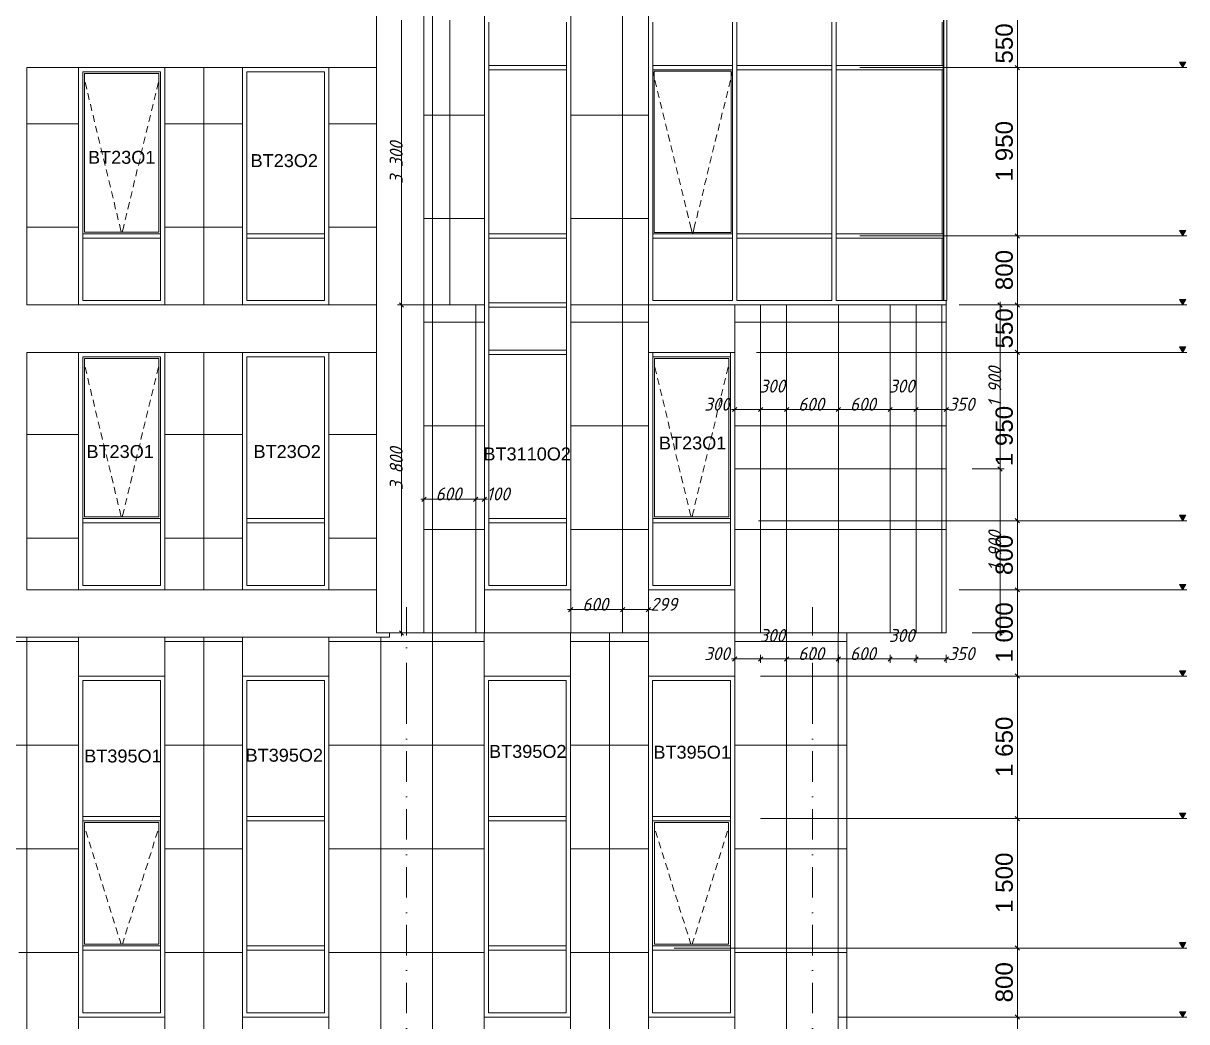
# Model space of a CAD drawing. Header units: millimetres. Extents: x 1499747 to 4341325, y -28481 to 441852.
# Drawn here: x 4134568 to 4148044, y 286050 to 297616 of the extents above; entities that cross this region are included whole.
import ezdxf
from ezdxf.xclip import XClip

# ---------------------------------------------------------------- set-up
doc = ezdxf.new("R2010")
doc.units = ezdxf.units.MM
doc.header["$MEASUREMENT"] = 0
doc.header["$XCLIPFRAME"] = 0
doc.linetypes.add('Штрихпунктирная', pattern=[670.277762, 352.777767, -176.388884, 0, -141.111112])
for name, color, linetype, lineweight in [('1 Фасад_42_Витражные окна_Ном._пера__1_Ном._пера__7', 7, 'Continuous', 18), ('1 Фасад_42_Витражные окна_Ном._пера__20_Ном._пера__1', 1, 'Continuous', 18), ('1 Фасад_42_Витражные окна_Ном._пера__3_Ном._пера__30', 30, 'Continuous', 18), ('1 Фасад_42_Витражные окна_Ном._пера__92_Ном._пера__233', 233, 'Continuous', 18), ('1 Фасад_42_Выступы_Ном._пера__1_Ном._пера__7', 7, 'Continuous', 18), ('1 Фасад_42_Конструктив - Перекрытия_Ном._пера__1_Ном._пера__7', 7, 'Continuous', 18), ('1 Фасад_42_Отделка керамика_Ном._пера__1_Ном._пера__7', 7, 'Continuous', 18), ('1 Фасад_42_Отделка керамика_Ном._пера__42_Ном._пера__8', 8, 'Continuous', 18), ('1 Фасад_42_Размер - ГКЛ перегородки_Ном._пера__5_Ном._пера__5', 5, 'Continuous', 18), ('1 Фасад_42_Размер - Общий_Ном._пера__1_Ном._пера__7', 7, 'Continuous', 18), ('1 Фасад_42_Сетка кладки_Ном._пера__1_Ном._пера__7', 7, 'Continuous', 18), ('1 Фасад_42_Сетка кладки_Ном._пера__20_Ном._пера__1', 1, 'Continuous', 18), ('1 Фасад_42_Сетка кладки_Ном._пера__5_Ном._пера__5', 5, 'Continuous', 18), ('1 Фасад_42_Сетка кладки_Ном._пера__62_Ном._пера__253', 252, 'Continuous', 18), ('1 Фасад_42_Элемент Модели - Оси_Ном._пера__2_Ном._пера__8', 8, 'Continuous', 18)]:
    doc.layers.add(name, color=color, linetype=linetype, lineweight=lineweight)
doc.layers.add('Чертеж и Рисунок', color=7, linetype='Continuous')
doc.styles.add('СГЕНЕРИР_СТИЛЬ_1', font='')
doc.styles.add('СГЕНЕРИР_СТИЛЬ_2', font='arial.ttf')
doc.styles.get('СГЕНЕРИР_СТИЛЬ_1').set_extended_font_data('GOST Common', italic=True)

# ---------------------------------------------------------------- blocks, each defined once
blk = doc.blocks.new('Чертеж_5_42', base_point=(1557140, 9891))
at = {"layer": '1 Фасад_42_Размер - Общий_Ном._пера__1_Ном._пера__7', "linetype": 'Continuous', "true_color": 0x939598}
for points in [[(1561430, 26141), (1561466, 26204), (1561393, 26204)], [(1561430, 24191), (1561466, 24254), (1561393, 24254)], [(1561430, 23391), (1561466, 23454), (1561393, 23454)], [(1561430, 22841), (1561466, 22904), (1561393, 22904)], [(1561430, 20891), (1561466, 20954), (1561393, 20954)], [(1561430, 20091), (1561466, 20154), (1561393, 20154)], [(1561430, 19091), (1561466, 19154), (1561393, 19154)], [(1561430, 17441), (1561466, 17504), (1561393, 17504)], [(1561430, 15941), (1561466, 16004), (1561393, 16004)], [(1561430, 15141), (1561466, 15204), (1561393, 15204)]]:
    blk.add_hatch(color=252, dxfattribs=at).paths.add_polyline_path(points)
at = {"layer": '1 Фасад_42_Витражные окна_Ном._пера__1_Ном._пера__7', "color": 252, "linetype": 'Continuous', "true_color": 0x939598}
for p, q in [((1555241, 26141), (1555241, 26691)), ((1558657, 26141), (1558657, 26691)), ((1558664, 26141), (1558664, 26691)), ((1558699, 26141), (1558699, 26691)), ((1553391, 26166), (1553391, 26666)), ((1554291, 26166), (1554291, 26666)), ((1555291, 26166), (1555291, 26666)), ((1556216, 26166), (1556216, 26666)), ((1556266, 26166), (1556266, 26666)), ((1557365, 26166), (1557365, 26666)), ((1557415, 26166), (1557415, 26666)), ((1558645, 26666), (1558645, 26166)), ((1553391, 26141), (1553391, 26166)), ((1554291, 26166), (1553391, 26166)), ((1554291, 26141), (1554291, 26166)), ((1555291, 26141), (1555291, 26166)), ((1556216, 26166), (1555291, 26166)), ((1556216, 26141), (1556216, 26166)), ((1556749, 26166), (1556266, 26166)), ((1556266, 26141), (1556266, 26166)), ((1557365, 26166), (1556749, 26166)), ((1557365, 26141), (1557365, 26166)), ((1558655, 26166), (1557415, 26166)), ((1557415, 26141), (1557415, 26166)), ((1558655, 26166), (1558655, 26116)), ((1548691, 25791), (1548691, 26091)), ((1548691, 26091), (1549141, 26091)), ((1548711, 26071), (1548711, 24236)), ((1549571, 26071), (1548711, 26071)), ((1549141, 26091), (1549591, 26091)), ((1549571, 24236), (1549571, 26071)), ((1549591, 25791), (1549591, 26091)), ((1550590, 25791), (1550590, 26091)), ((1550590, 26091), (1551040, 26091)), ((1551040, 26091), (1551490, 26091)), ((1551490, 25791), (1551490, 26091)), ((1553391, 26116), (1553391, 26141)), ((1553391, 24691), (1553391, 26116)), ((1554291, 26116), (1553391, 26116)), ((1554291, 26116), (1554291, 26141)), ((1554291, 24691), (1554291, 26116)), ((1555241, 24191), (1555241, 26141)), ((1555291, 26116), (1555291, 26141)), ((1556216, 26116), (1555291, 26116)), ((1555291, 24216), (1555291, 26116)), ((1556201, 26101), (1555306, 26101)), ((1555306, 26101), (1555306, 24231)), ((1556201, 24231), (1556201, 26101)), ((1556216, 26116), (1556216, 26141)), ((1556216, 24216), (1556216, 26116)), ((1556266, 26116), (1556266, 26141)), ((1556749, 26116), (1556266, 26116)), ((1556266, 24216), (1556266, 26116)), ((1557365, 26116), (1556749, 26116)), ((1557365, 26116), (1557365, 26141)), ((1557365, 24216), (1557365, 26116)), ((1557415, 26116), (1557415, 26141)), ((1557415, 24216), (1557415, 26116)), ((1558655, 26116), (1557415, 26116)), ((1558645, 26116), (1558645, 24216)), ((1558655, 26141), (1558657, 26141)), ((1558657, 24191), (1558657, 26141)), ((1558664, 24191), (1558664, 26141)), ((1558699, 24191), (1558699, 26141)), ((1548691, 24391), (1548691, 25791)), ((1549591, 24391), (1549591, 25791)), ((1550590, 24391), (1550590, 25791)), ((1551490, 24391), (1551490, 25791)), ((1553391, 24216), (1553391, 24691)), ((1554291, 24216), (1554291, 24691)), ((1548691, 24216), (1548691, 24391)), ((1549591, 24216), (1549591, 24391)), ((1550590, 24216), (1550590, 24391)), ((1551490, 24216), (1551490, 24391)), ((1548691, 24191), (1548691, 24216)), ((1549141, 24216), (1548691, 24216)), ((1548691, 24166), (1548691, 24191)), ((1548691, 23441), (1548691, 24166)), ((1549141, 24166), (1548691, 24166)), ((1548711, 24236), (1549571, 24236)), ((1549591, 24216), (1549141, 24216)), ((1549591, 24166), (1549141, 24166)), ((1549591, 24191), (1549591, 24216)), ((1549591, 24166), (1549591, 24191)), ((1549591, 23441), (1549591, 24166)), ((1550590, 24191), (1550590, 24216)), ((1551040, 24216), (1550590, 24216)), ((1550590, 24166), (1550590, 24191)), ((1550590, 23441), (1550590, 24166)), ((1551040, 24166), (1550590, 24166)), ((1551490, 24216), (1551040, 24216)), ((1551490, 24166), (1551040, 24166)), ((1551490, 24191), (1551490, 24216)), ((1551490, 24166), (1551490, 24191)), ((1551490, 23441), (1551490, 24166)), ((1553391, 24191), (1553391, 24216)), ((1554291, 24216), (1553391, 24216)), ((1553391, 24166), (1553391, 24191)), ((1554291, 24166), (1553391, 24166)), ((1553391, 23416), (1553391, 24166)), ((1554291, 24191), (1554291, 24216)), ((1554291, 24166), (1554291, 24191)), ((1554291, 23416), (1554291, 24166)), ((1555241, 23391), (1555241, 24191)), ((1556216, 24216), (1555291, 24216)), ((1555291, 24166), (1555291, 24216)), ((1555291, 23441), (1555291, 24166)), ((1556216, 24166), (1555291, 24166)), ((1555306, 24231), (1556201, 24231)), ((1556216, 24191), (1556216, 24216)), ((1556216, 24166), (1556216, 24191)), ((1556216, 23441), (1556216, 24166)), ((1556749, 24216), (1556266, 24216)), ((1556266, 24191), (1556266, 24216)), ((1556266, 24166), (1556266, 24191)), ((1556749, 24166), (1556266, 24166)), ((1556266, 23441), (1556266, 24166)), ((1557365, 24216), (1556749, 24216)), ((1557365, 24166), (1556749, 24166)), ((1557365, 24191), (1557365, 24216)), ((1557365, 23441), (1557365, 24191)), ((1558655, 24216), (1557415, 24216)), ((1557415, 24191), (1557415, 24216)), ((1557415, 24166), (1557415, 24191)), ((1558655, 24166), (1557415, 24166)), ((1557415, 23441), (1557415, 24166)), ((1558645, 24166), (1558645, 23441)), ((1558655, 24216), (1558655, 24166)), ((1558655, 24191), (1558657, 24191)), ((1558657, 23441), (1558657, 24191)), ((1558664, 23441), (1558664, 24191)), ((1558699, 23441), (1558699, 24191)), ((1549141, 23441), (1548691, 23441)), ((1549591, 23441), (1549141, 23441)), ((1551040, 23441), (1550590, 23441)), ((1551490, 23441), (1551040, 23441)), ((1554291, 23416), (1553391, 23416)), ((1553391, 23391), (1553391, 23416)), ((1553391, 23366), (1553391, 23391)), ((1554291, 23366), (1553391, 23366)), ((1553391, 22866), (1553391, 23366)), ((1554291, 23391), (1554291, 23416)), ((1554291, 23366), (1554291, 23391)), ((1554291, 22866), (1554291, 23366)), ((1556241, 23391), (1555241, 23391)), ((1556216, 23441), (1555291, 23441)), ((1557390, 23391), (1556241, 23391)), ((1557365, 23441), (1556266, 23441)), ((1558690, 23391), (1557390, 23391)), ((1558657, 23441), (1557415, 23441)), ((1558657, 23441), (1558664, 23441)), ((1558664, 23441), (1558673, 23441)), ((1558690, 23441), (1558673, 23441)), ((1558690, 23441), (1558699, 23441)), ((1558690, 23441), (1558690, 23391)), ((1548691, 22491), (1548691, 22791)), ((1548691, 22791), (1549141, 22791)), ((1549141, 22791), (1549591, 22791)), ((1549591, 22491), (1549591, 22791)), ((1550590, 22491), (1550590, 22791)), ((1550590, 22791), (1551040, 22791)), ((1551040, 22791), (1551490, 22791)), ((1551490, 22491), (1551490, 22791)), ((1553391, 22841), (1553391, 22866)), ((1554291, 22866), (1553391, 22866)), ((1553391, 22816), (1553391, 22841)), ((1554291, 22816), (1553391, 22816)), ((1553391, 22391), (1553391, 22816)), ((1554291, 22841), (1554291, 22866)), ((1554291, 22816), (1554291, 22841)), ((1554291, 22391), (1554291, 22816)), ((1555291, 22791), (1555291, 22841)), ((1556191, 22791), (1555291, 22791)), ((1555291, 22391), (1555291, 22791)), ((1556191, 22791), (1556191, 22841)), ((1556191, 22391), (1556191, 22791)), ((1548711, 22771), (1548711, 20936)), ((1549571, 22771), (1548711, 22771)), ((1549571, 20936), (1549571, 22771)), ((1555311, 22771), (1555311, 20936)), ((1556171, 22771), (1555311, 22771)), ((1556171, 20936), (1556171, 22771)), ((1548691, 21091), (1548691, 22491)), ((1549591, 21091), (1549591, 22491)), ((1550590, 21091), (1550590, 22491)), ((1551490, 21091), (1551490, 22491)), ((1553391, 20916), (1553391, 22391)), ((1554291, 20916), (1554291, 22391)), ((1555291, 20916), (1555291, 22391)), ((1556191, 20916), (1556191, 22391)), ((1548691, 20916), (1548691, 21091)), ((1549591, 20916), (1549591, 21091)), ((1550590, 20916), (1550590, 21091)), ((1551490, 20916), (1551490, 21091)), ((1548691, 20891), (1548691, 20916)), ((1549141, 20916), (1548691, 20916)), ((1548691, 20866), (1548691, 20891)), ((1548711, 20936), (1549571, 20936)), ((1549591, 20916), (1549141, 20916)), ((1549591, 20891), (1549591, 20916)), ((1549591, 20866), (1549591, 20891)), ((1550590, 20891), (1550590, 20916)), ((1551040, 20916), (1550590, 20916)), ((1550590, 20866), (1550590, 20891)), ((1551490, 20916), (1551040, 20916)), ((1551490, 20891), (1551490, 20916)), ((1551490, 20866), (1551490, 20891)), ((1553391, 20891), (1553391, 20916)), ((1554291, 20916), (1553391, 20916)), ((1553391, 20866), (1553391, 20891)), ((1554291, 20891), (1554291, 20916)), ((1554291, 20866), (1554291, 20891)), ((1555291, 20891), (1555291, 20916)), ((1556191, 20916), (1555291, 20916)), ((1555291, 20866), (1555291, 20891)), ((1555311, 20936), (1556171, 20936)), ((1556191, 20891), (1556191, 20916)), ((1556191, 20866), (1556191, 20891)), ((1548691, 20141), (1548691, 20866)), ((1549141, 20866), (1548691, 20866)), ((1549591, 20866), (1549141, 20866)), ((1549591, 20141), (1549591, 20866)), ((1550590, 20141), (1550590, 20866)), ((1551040, 20866), (1550590, 20866)), ((1551490, 20866), (1551040, 20866)), ((1551490, 20141), (1551490, 20866)), ((1553391, 20141), (1553391, 20866)), ((1554291, 20866), (1553391, 20866)), ((1554291, 20141), (1554291, 20866)), ((1555291, 20141), (1555291, 20866)), ((1556191, 20866), (1555291, 20866)), ((1556191, 20141), (1556191, 20866)), ((1549141, 20141), (1548691, 20141)), ((1549591, 20141), (1549141, 20141)), ((1551040, 20141), (1550590, 20141)), ((1551490, 20141), (1551040, 20141)), ((1554291, 20141), (1553391, 20141)), ((1556191, 20141), (1555291, 20141)), ((1549591, 19041), (1548691, 19041)), ((1548691, 17466), (1548691, 19041)), ((1549591, 17466), (1549591, 19041)), ((1551490, 19041), (1550590, 19041)), ((1550590, 17466), (1550590, 19041)), ((1551490, 17466), (1551490, 19041)), ((1554290, 19041), (1553390, 19041)), ((1553390, 17466), (1553390, 19041)), ((1554290, 17466), (1554290, 19041)), ((1556190, 19041), (1555290, 19041)), ((1555290, 17466), (1555290, 19041)), ((1556190, 17466), (1556190, 19041)), ((1548691, 17441), (1548691, 17466)), ((1549591, 17466), (1548691, 17466)), ((1548691, 17416), (1548691, 17441)), ((1549591, 17416), (1548691, 17416)), ((1548691, 15941), (1548691, 17416)), ((1548711, 17396), (1548711, 15986)), ((1549571, 17396), (1548711, 17396)), ((1549571, 15986), (1549571, 17396)), ((1549591, 17441), (1549591, 17466)), ((1549591, 17416), (1549591, 17441)), ((1549591, 15966), (1549591, 17416)), ((1550590, 17441), (1550590, 17466)), ((1551490, 17466), (1550590, 17466)), ((1550590, 17416), (1550590, 17441)), ((1551490, 17416), (1550590, 17416)), ((1550590, 15941), (1550590, 17416)), ((1551490, 17441), (1551490, 17466)), ((1551490, 17416), (1551490, 17441)), ((1551490, 15966), (1551490, 17416)), ((1553390, 17441), (1553390, 17466)), ((1554290, 17466), (1553390, 17466)), ((1553390, 17416), (1553390, 17441)), ((1554290, 17416), (1553390, 17416)), ((1553390, 15941), (1553390, 17416)), ((1554290, 17441), (1554290, 17466)), ((1554290, 17416), (1554290, 17441)), ((1554290, 15966), (1554290, 17416)), ((1555290, 17441), (1555290, 17466)), ((1556190, 17466), (1555290, 17466)), ((1555290, 17416), (1555290, 17441)), ((1556190, 17416), (1555290, 17416)), ((1555290, 15941), (1555290, 17416)), ((1555310, 17396), (1555310, 15986)), ((1556170, 17396), (1555310, 17396)), ((1556170, 15986), (1556170, 17396)), ((1556190, 17441), (1556190, 17466)), ((1556190, 17416), (1556190, 17441)), ((1556190, 15966), (1556190, 17416)), ((1548691, 15966), (1549591, 15966)), ((1548691, 15191), (1548691, 15941)), ((1548691, 15916), (1549591, 15916)), ((1548711, 15986), (1549571, 15986)), ((1549591, 15941), (1549591, 15966)), ((1549591, 15916), (1549591, 15941)), ((1549591, 15191), (1549591, 15916)), ((1550590, 15966), (1551490, 15966)), ((1550590, 15191), (1550590, 15941)), ((1550590, 15916), (1551490, 15916)), ((1551490, 15941), (1551490, 15966)), ((1551490, 15916), (1551490, 15941)), ((1551490, 15191), (1551490, 15916)), ((1553390, 15966), (1554290, 15966)), ((1553390, 15191), (1553390, 15941)), ((1553390, 15916), (1554290, 15916)), ((1554290, 15941), (1554290, 15966)), ((1554290, 15916), (1554290, 15941)), ((1554290, 15191), (1554290, 15916)), ((1555290, 15966), (1556190, 15966)), ((1555290, 15191), (1555290, 15941)), ((1555290, 15916), (1556190, 15916)), ((1555310, 15986), (1556170, 15986)), ((1556190, 15941), (1556190, 15966)), ((1556190, 15916), (1556190, 15941)), ((1556190, 15191), (1556190, 15916)), ((1549591, 15191), (1548691, 15191)), ((1551490, 15191), (1550590, 15191)), ((1554290, 15191), (1553390, 15191)), ((1556190, 15191), (1555290, 15191))]:
    blk.add_line(p, q, dxfattribs=at)
at = {"layer": '1 Фасад_42_Витражные окна_Ном._пера__3_Ном._пера__30', "color": 252, "linetype": 'Continuous', "true_color": 0x939598}
for p, q in [((1555291, 26101), (1555305, 26044)), ((1556216, 26101), (1556202, 26044)), ((1555316, 25995), (1555335, 25917)), ((1556190, 25995), (1556171, 25917)), ((1555347, 25869), (1555366, 25791)), ((1555378, 25742), (1555397, 25665)), ((1556128, 25742), (1556109, 25665)), ((1556159, 25869), (1556140, 25791)), ((1555409, 25616), (1555428, 25538)), ((1556097, 25616), (1556078, 25538)), ((1555440, 25490), (1555459, 25412)), ((1556066, 25490), (1556047, 25412)), ((1555471, 25364), (1555490, 25286)), ((1556035, 25364), (1556016, 25286)), ((1555502, 25237), (1555521, 25160)), ((1556004, 25237), (1555985, 25160)), ((1555533, 25111), (1555552, 25033)), ((1555973, 25111), (1555954, 25033)), ((1555564, 24985), (1555583, 24907)), ((1555942, 24985), (1555923, 24907)), ((1555595, 24859), (1555614, 24781)), ((1555912, 24859), (1555892, 24781)), ((1555626, 24732), (1555645, 24655)), ((1555881, 24732), (1555862, 24655)), ((1555656, 24606), (1555675, 24528)), ((1555850, 24606), (1555831, 24528)), ((1555687, 24480), (1555706, 24402)), ((1555819, 24480), (1555800, 24402)), ((1555718, 24353), (1555734, 24289)), ((1555734, 24289), (1555748, 24231)), ((1555772, 24289), (1555758, 24231)), ((1555788, 24353), (1555772, 24289)), ((1555748, 24231), (1555752, 24216)), ((1555758, 24231), (1555754, 24216))]:
    blk.add_line(p, q, dxfattribs=at)
at = {"layer": '1 Фасад_42_Витражные окна_Ном._пера__92_Ном._пера__233', "color": 252, "linetype": 'Continuous', "true_color": 0x939598}
for p, q in [((1548716, 25970), (1548735, 25892)), ((1549565, 25970), (1549546, 25892)), ((1548747, 25844), (1548765, 25766)), ((1549535, 25844), (1549516, 25766)), ((1548777, 25717), (1548796, 25639)), ((1549504, 25717), (1549485, 25639)), ((1548808, 25591), (1548826, 25513)), ((1549474, 25591), (1549455, 25513)), ((1548838, 25464), (1548857, 25387)), ((1548869, 25338), (1548887, 25260)), ((1549413, 25338), (1549394, 25260)), ((1549443, 25464), (1549424, 25387)), ((1548899, 25212), (1548918, 25134)), ((1549382, 25212), (1549363, 25134)), ((1548930, 25085), (1548948, 25008)), ((1549352, 25085), (1549333, 25008)), ((1548960, 24959), (1548979, 24881)), ((1549321, 24959), (1549302, 24881)), ((1548991, 24833), (1549009, 24755)), ((1549290, 24833), (1549272, 24755)), ((1549021, 24706), (1549040, 24628)), ((1549260, 24706), (1549241, 24628)), ((1549052, 24580), (1549070, 24502)), ((1549229, 24580), (1549211, 24502)), ((1549082, 24453), (1549101, 24376)), ((1549199, 24453), (1549180, 24376)), ((1549113, 24327), (1549122, 24289)), ((1549122, 24289), (1549134, 24236)), ((1549159, 24289), (1549147, 24236)), ((1549168, 24327), (1549159, 24289)), ((1548716, 22670), (1548735, 22592)), ((1549565, 22670), (1549546, 22592)), ((1555316, 22670), (1555335, 22592)), ((1556165, 22670), (1556146, 22592)), ((1548747, 22544), (1548765, 22466)), ((1549535, 22544), (1549516, 22466)), ((1555347, 22544), (1555365, 22466)), ((1556135, 22544), (1556116, 22466)), ((1548777, 22417), (1548796, 22339)), ((1549504, 22417), (1549485, 22339)), ((1555377, 22417), (1555396, 22339)), ((1556104, 22417), (1556085, 22339)), ((1548808, 22291), (1548826, 22213)), ((1549474, 22291), (1549455, 22213)), ((1555408, 22291), (1555426, 22213)), ((1556074, 22291), (1556055, 22213)), ((1548838, 22164), (1548857, 22087)), ((1549443, 22164), (1549424, 22087)), ((1555438, 22164), (1555457, 22087)), ((1556043, 22164), (1556024, 22087)), ((1548869, 22038), (1548887, 21960)), ((1549413, 22038), (1549394, 21960)), ((1555469, 22038), (1555487, 21960)), ((1556013, 22038), (1555994, 21960)), ((1548899, 21912), (1548918, 21834)), ((1549382, 21912), (1549363, 21834)), ((1555499, 21912), (1555518, 21834)), ((1555982, 21912), (1555963, 21834)), ((1548930, 21785), (1548948, 21708)), ((1549352, 21785), (1549333, 21708)), ((1555530, 21785), (1555548, 21708)), ((1555952, 21785), (1555933, 21708)), ((1548960, 21659), (1548979, 21581)), ((1549321, 21659), (1549302, 21581)), ((1555560, 21659), (1555579, 21581)), ((1555921, 21659), (1555902, 21581)), ((1548991, 21533), (1549009, 21455)), ((1549290, 21533), (1549272, 21455)), ((1555591, 21533), (1555609, 21455)), ((1555891, 21533), (1555872, 21455)), ((1549021, 21406), (1549040, 21328)), ((1549260, 21406), (1549241, 21328)), ((1555621, 21406), (1555640, 21328)), ((1555860, 21406), (1555841, 21328)), ((1549052, 21280), (1549070, 21202)), ((1549229, 21280), (1549211, 21202)), ((1555652, 21280), (1555670, 21202)), ((1555830, 21280), (1555811, 21202)), ((1549082, 21153), (1549101, 21076)), ((1549113, 21027), (1549122, 20989)), ((1549168, 21027), (1549159, 20989)), ((1549199, 21153), (1549180, 21076)), ((1555682, 21153), (1555701, 21076)), ((1555713, 21027), (1555722, 20989)), ((1555769, 21027), (1555759, 20989)), ((1555799, 21153), (1555780, 21076)), ((1549122, 20989), (1549134, 20936)), ((1549159, 20989), (1549147, 20936)), ((1555722, 20989), (1555735, 20936)), ((1555759, 20989), (1555747, 20936)), ((1548724, 17297), (1548748, 17221)), ((1549557, 17297), (1549533, 17221)), ((1555324, 17297), (1555348, 17221)), ((1556157, 17297), (1556133, 17221)), ((1548763, 17173), (1548787, 17097)), ((1549518, 17173), (1549495, 17097)), ((1555363, 17173), (1555386, 17097)), ((1556118, 17173), (1556094, 17097)), ((1548802, 17049), (1548826, 16973)), ((1549480, 17049), (1549456, 16973)), ((1555401, 17049), (1555425, 16973)), ((1556079, 17049), (1556055, 16973)), ((1548841, 16925), (1548864, 16848)), ((1549441, 16925), (1549417, 16848)), ((1555440, 16925), (1555464, 16848)), ((1556040, 16925), (1556017, 16848)), ((1548879, 16801), (1548903, 16724)), ((1549402, 16801), (1549379, 16724)), ((1555479, 16801), (1555502, 16724)), ((1556002, 16801), (1555978, 16724)), ((1548918, 16677), (1548942, 16600)), ((1549364, 16677), (1549340, 16600)), ((1555517, 16677), (1555541, 16600)), ((1555963, 16677), (1555939, 16600)), ((1548957, 16552), (1548980, 16476)), ((1549325, 16552), (1549301, 16476)), ((1555556, 16552), (1555580, 16476)), ((1555924, 16552), (1555901, 16476)), ((1548995, 16428), (1549019, 16352)), ((1549286, 16428), (1549263, 16352)), ((1555595, 16428), (1555618, 16352)), ((1555886, 16428), (1555862, 16352)), ((1549034, 16304), (1549058, 16228)), ((1549073, 16180), (1549096, 16104)), ((1549209, 16180), (1549185, 16104)), ((1549248, 16304), (1549224, 16228)), ((1555633, 16304), (1555657, 16228)), ((1555672, 16180), (1555696, 16104)), ((1555808, 16180), (1555785, 16104)), ((1555847, 16304), (1555823, 16228)), ((1549111, 16056), (1549117, 16038)), ((1549117, 16038), (1549133, 15986)), ((1549165, 16038), (1549149, 15986)), ((1549170, 16056), (1549165, 16038)), ((1555711, 16056), (1555716, 16038)), ((1555716, 16038), (1555732, 15986)), ((1555764, 16038), (1555748, 15986)), ((1555770, 16056), (1555764, 16038))]:
    blk.add_line(p, q, dxfattribs=at)
at = {"layer": '1 Фасад_42_Выступы_Ном._пера__1_Ном._пера__7', "color": 252, "linetype": 'Continuous', "true_color": 0x939598}
for p, q in [((1552640, 19591), (1552640, 45941)), ((1552090, 19591), (1552090, 39341)), ((1548040, 23391), (1548040, 26141)), ((1548040, 26141), (1552090, 26141)), ((1548040, 23391), (1552090, 23391)), ((1548040, 20091), (1548040, 22841)), ((1548040, 22841), (1552090, 22841)), ((1548040, 20091), (1552090, 20091)), ((1538165, 19541), (1552240, 19541)), ((1552090, 19591), (1552640, 19591)), ((1552240, 19591), (1552240, 19541))]:
    blk.add_line(p, q, dxfattribs=at)
at = {"layer": '1 Фасад_42_Конструктив - Перекрытия_Ном._пера__1_Ном._пера__7', "linetype": 'Continuous'}
blk.add_line((1556240, 15141), (1556240, 15141), dxfattribs=at)
at = {"layer": '1 Фасад_42_Отделка керамика_Ном._пера__1_Ном._пера__7', "color": 252, "linetype": 'Continuous', "true_color": 0x939598}
for p, q in [((1552940, 23391), (1552940, 26691)), ((1554341, 26691), (1554341, 23391)), ((1554941, 23391), (1554941, 26691)), ((1548641, 23391), (1548641, 26141)), ((1551540, 26141), (1551540, 23391)), ((1552640, 23391), (1552940, 23391)), ((1553240, 23391), (1553240, 19591)), ((1553341, 23391), (1553240, 23391)), ((1553341, 20091), (1553341, 23391)), ((1553341, 23391), (1553341, 23391)), ((1554341, 23391), (1554941, 23391)), ((1554941, 23391), (1554941, 19591)), ((1555241, 23391), (1554941, 23391)), ((1555241, 23391), (1555241, 22841)), ((1556241, 23391), (1556241, 22841)), ((1556541, 21491), (1556541, 23391)), ((1556841, 23391), (1556841, 21491)), ((1557441, 21491), (1557441, 23391)), ((1558041, 23391), (1558041, 21491)), ((1558341, 21491), (1558341, 23391)), ((1558690, 23391), (1558690, 19591)), ((1558690, 23391), (1558690, 23391)), ((1548641, 20091), (1548641, 22841)), ((1551540, 22841), (1551540, 20091)), ((1555241, 19591), (1555241, 22841)), ((1555241, 22841), (1556241, 22841)), ((1556241, 22841), (1556241, 21491)), ((1556241, 21491), (1556541, 21491)), ((1556541, 21491), (1556541, 19591)), ((1556841, 21491), (1556541, 21491)), ((1556841, 21491), (1557441, 21491)), ((1556841, 19591), (1556841, 21491)), ((1557441, 21491), (1557441, 19591)), ((1558041, 21491), (1557441, 21491)), ((1558041, 19591), (1558041, 21491)), ((1558041, 21491), (1558341, 21491)), ((1558341, 21491), (1558341, 19591)), ((1558690, 21491), (1558341, 21491)), ((1558690, 19591), (1558690, 21491)), ((1554341, 20091), (1553341, 20091)), ((1554341, 19591), (1554341, 20091)), ((1553240, 19591), (1554341, 19591)), ((1554941, 19591), (1555241, 19591)), ((1556541, 19591), (1556841, 19591)), ((1557441, 19591), (1558041, 19591)), ((1557540, 9891), (1557540, 19591)), ((1558341, 19591), (1558690, 19591)), ((1548641, 15141), (1548641, 19091)), ((1548641, 19091), (1549641, 19091)), ((1549641, 19091), (1549641, 15141)), ((1550540, 15141), (1550540, 19091)), ((1550540, 19091), (1551540, 19091)), ((1551540, 19091), (1551540, 15141)), ((1553340, 19091), (1554340, 19091)), ((1555240, 19091), (1556240, 19091)), ((1549641, 15141), (1548641, 15141)), ((1551540, 15141), (1550540, 15141)), ((1554340, 15141), (1553340, 15141)), ((1556240, 15141), (1555240, 15141))]:
    blk.add_line(p, q, dxfattribs=at)
at = {"layer": '1 Фасад_42_Отделка керамика_Ном._пера__42_Ном._пера__8', "color": 252, "linetype": 'Continuous', "true_color": 0x939598}
for p, q in [((1553341, 23391), (1553341, 26691)), ((1553240, 23391), (1552940, 23391)), ((1554341, 23391), (1554341, 20091)), ((1558690, 21491), (1558690, 23391)), ((1556241, 21491), (1556241, 20091)), ((1556241, 20091), (1555241, 20091)), ((1556241, 20091), (1556241, 19591)), ((1552640, 19591), (1553240, 19591)), ((1554341, 19591), (1554941, 19591)), ((1555241, 19591), (1556241, 19591)), ((1556241, 19591), (1556541, 19591)), ((1556841, 19591), (1557441, 19591)), ((1558041, 19591), (1558341, 19591))]:
    blk.add_line(p, q, dxfattribs=at)
at = {"layer": '1 Фасад_42_Размер - ГКЛ перегородки_Ном._пера__5_Ном._пера__5', "color": 252, "linetype": 'Continuous', "true_color": 0x939598}
for p, q in [((1559360, 23391), (1558990, 23391)), ((1559339, 23366), (1559289, 23416)), ((1559314, 23391), (1559314, 23429)), ((1559314, 21491), (1559314, 23391)), ((1559360, 21491), (1558990, 21491)), ((1559360, 21491), (1558990, 21491)), ((1559289, 21516), (1559339, 21466)), ((1559289, 21516), (1559339, 21466)), ((1559314, 19591), (1559314, 21491)), ((1559360, 19591), (1558990, 19591)), ((1559289, 19616), (1559339, 19566)), ((1559314, 19554), (1559314, 19591))]:
    blk.add_line(p, q, dxfattribs=at)
at = {"layer": '1 Фасад_42_Размер - Общий_Ном._пера__1_Ном._пера__7', "color": 252, "linetype": 'Continuous', "true_color": 0x939598}
for p, q in [((1559515, 26141), (1559515, 26691)), ((1559490, 26166), (1559540, 26116)), ((1559490, 26166), (1559540, 26116)), ((1561430, 26141), (1561393, 26204)), ((1561393, 26204), (1561466, 26204)), ((1561466, 26204), (1561430, 26141)), ((1561430, 26141), (1557690, 26141)), ((1559562, 26141), (1557690, 26141)), ((1559562, 26141), (1557690, 26141)), ((1559515, 24191), (1559515, 26141)), ((1561430, 26141), (1561477, 26141)), ((1561430, 24191), (1557690, 24191)), ((1559562, 24191), (1557690, 24191)), ((1559562, 24191), (1557690, 24191)), ((1559490, 24216), (1559540, 24166)), ((1559490, 24216), (1559540, 24166)), ((1559515, 23391), (1559515, 24191)), ((1561430, 24191), (1561393, 24254)), ((1561393, 24254), (1561466, 24254)), ((1561466, 24254), (1561430, 24191)), ((1561430, 24191), (1561477, 24191)), ((1561430, 23391), (1561393, 23454)), ((1561393, 23454), (1561466, 23454)), ((1561466, 23454), (1561430, 23391)), ((1561430, 23391), (1558840, 23391)), ((1559562, 23391), (1558840, 23391)), ((1559562, 23391), (1558840, 23391)), ((1559490, 23416), (1559540, 23366)), ((1559490, 23416), (1559540, 23366)), ((1559515, 22841), (1559515, 23391)), ((1561430, 23391), (1561477, 23391)), ((1561430, 22841), (1556491, 22841)), ((1559562, 22841), (1556541, 22841)), ((1559562, 22841), (1556541, 22841)), ((1559490, 22866), (1559540, 22816)), ((1559490, 22866), (1559540, 22816)), ((1559515, 20891), (1559515, 22841)), ((1561430, 22841), (1561393, 22904)), ((1561393, 22904), (1561466, 22904)), ((1561466, 22904), (1561430, 22841)), ((1561430, 22841), (1561477, 22841)), ((1559562, 20891), (1556516, 20891)), ((1559562, 20891), (1556516, 20891)), ((1561430, 20891), (1556541, 20891)), ((1559490, 20916), (1559540, 20866)), ((1559490, 20916), (1559540, 20866)), ((1559515, 20091), (1559515, 20891)), ((1561430, 20891), (1561393, 20954)), ((1561393, 20954), (1561466, 20954)), ((1561466, 20954), (1561430, 20891)), ((1561430, 20891), (1561477, 20891)), ((1561430, 20091), (1558840, 20091)), ((1559562, 20091), (1558840, 20091)), ((1559562, 20091), (1558840, 20091)), ((1559490, 20116), (1559540, 20066)), ((1559490, 20116), (1559540, 20066)), ((1559515, 19091), (1559515, 20091)), ((1561430, 20091), (1561393, 20154)), ((1561393, 20154), (1561466, 20154)), ((1561466, 20154), (1561430, 20091)), ((1561430, 20091), (1561477, 20091)), ((1561430, 19091), (1561393, 19154)), ((1561393, 19154), (1561466, 19154)), ((1561466, 19154), (1561430, 19091)), ((1561430, 19091), (1556540, 19091)), ((1559562, 19091), (1556540, 19091)), ((1559562, 19091), (1556540, 19091)), ((1559490, 19116), (1559540, 19066)), ((1559490, 19116), (1559540, 19066)), ((1559515, 17441), (1559515, 19091)), ((1559515, 17441), (1559515, 19091)), ((1561430, 19091), (1561477, 19091)), ((1561430, 17441), (1556540, 17441)), ((1559562, 17441), (1556540, 17441)), ((1559490, 17466), (1559540, 17416)), ((1559490, 17466), (1559540, 17416)), ((1559515, 15941), (1559515, 17441)), ((1561430, 17441), (1561393, 17504)), ((1561393, 17504), (1561466, 17504)), ((1561466, 17504), (1561430, 17441)), ((1561430, 17441), (1561477, 17441)), ((1559562, 15941), (1555540, 15941)), ((1559562, 15941), (1555540, 15941)), ((1561430, 15941), (1556540, 15941)), ((1559490, 15966), (1559540, 15916)), ((1559490, 15966), (1559540, 15916)), ((1559515, 15141), (1559515, 15941)), ((1561430, 15941), (1561393, 16004)), ((1561393, 16004), (1561466, 16004)), ((1561466, 16004), (1561430, 15941)), ((1561430, 15941), (1561477, 15941)), ((1559562, 15141), (1557440, 15141)), ((1559562, 15141), (1557440, 15141)), ((1561430, 15141), (1557690, 15141)), ((1559490, 15166), (1559540, 15116)), ((1559490, 15166), (1559540, 15116)), ((1559515, 14141), (1559515, 15141)), ((1561430, 15141), (1561393, 15204)), ((1561393, 15204), (1561466, 15204)), ((1561466, 15204), (1561430, 15141)), ((1561430, 15141), (1561477, 15141))]:
    blk.add_line(p, q, dxfattribs=at)
at = {"layer": '1 Фасад_42_Сетка кладки_Ном._пера__1_Ном._пера__7', "color": 252, "linetype": 'Continuous', "true_color": 0x939598}
blk.add_line((1558691, 23391), (1558691, 19591), dxfattribs=at)
at = {"layer": '1 Фасад_42_Сетка кладки_Ном._пера__20_Ном._пера__1', "color": 252, "linetype": 'Continuous', "true_color": 0x939598}
for p, q in [((1553341, 21094), (1553341, 23091)), ((1556203, 22180), (1556241, 22180)), ((1556266, 22205), (1556216, 22155)), ((1556241, 21791), (1556241, 22227)), ((1556241, 22180), (1556541, 22180)), ((1556566, 22205), (1556516, 22155)), ((1556566, 22205), (1556516, 22155)), ((1556541, 21791), (1556541, 22227)), ((1556541, 21791), (1556541, 22227)), ((1556541, 22180), (1556841, 22180)), ((1556866, 22205), (1556816, 22155)), ((1556866, 22205), (1556816, 22155)), ((1556841, 21791), (1556841, 22227)), ((1556841, 21791), (1556841, 22227)), ((1556841, 22180), (1557441, 22180)), ((1557466, 22205), (1557416, 22155)), ((1557466, 22205), (1557416, 22155)), ((1557441, 21791), (1557441, 22227)), ((1557441, 21791), (1557441, 22227)), ((1557441, 22180), (1558041, 22180)), ((1558066, 22205), (1558016, 22155)), ((1558066, 22205), (1558016, 22155)), ((1558041, 21791), (1558041, 22227)), ((1558041, 21791), (1558041, 22227)), ((1558041, 22180), (1558341, 22180)), ((1558366, 22205), (1558316, 22155)), ((1558366, 22205), (1558316, 22155)), ((1558341, 21791), (1558341, 22227)), ((1558341, 21791), (1558341, 22227)), ((1558341, 22180), (1558690, 22180)), ((1558665, 22155), (1558715, 22205)), ((1558690, 21791), (1558690, 22227)), ((1558690, 22180), (1558728, 22180)), ((1552665, 21166), (1552615, 21116)), ((1552640, 19891), (1552640, 21188)), ((1553265, 21166), (1553215, 21116)), ((1553265, 21166), (1553215, 21116)), ((1553240, 19891), (1553240, 21188)), ((1553240, 19891), (1553240, 21188)), ((1553316, 21116), (1553366, 21166)), ((1552603, 21141), (1552640, 21141)), ((1552640, 21141), (1553240, 21141)), ((1553240, 21141), (1553341, 21141)), ((1553341, 21141), (1553378, 21141)), ((1554303, 19862), (1554341, 19862)), ((1554366, 19887), (1554316, 19837)), ((1554341, 19815), (1554341, 19909)), ((1554341, 19862), (1554941, 19862)), ((1554966, 19887), (1554916, 19837)), ((1554966, 19887), (1554916, 19837)), ((1554941, 19815), (1554941, 19909)), ((1554941, 19815), (1554941, 19909)), ((1554941, 19862), (1555240, 19862)), ((1555215, 19837), (1555265, 19887)), ((1555240, 19815), (1555240, 19909)), ((1555240, 19862), (1555278, 19862)), ((1556241, 19244), (1556241, 19791)), ((1556203, 19291), (1556241, 19291)), ((1556266, 19316), (1556216, 19266)), ((1556241, 19291), (1556541, 19291)), ((1556241, 19291), (1556541, 19291)), ((1556566, 19316), (1556516, 19266)), ((1556566, 19316), (1556516, 19266)), ((1556541, 19244), (1556541, 19338)), ((1556541, 19291), (1556841, 19291)), ((1556866, 19316), (1556816, 19266)), ((1556866, 19316), (1556816, 19266)), ((1556841, 19244), (1556841, 19338)), ((1556841, 19244), (1556841, 19338)), ((1556841, 19291), (1557441, 19291)), ((1557466, 19316), (1557416, 19266)), ((1557466, 19316), (1557416, 19266)), ((1557441, 19244), (1557441, 19338)), ((1557441, 19244), (1557441, 19338)), ((1557441, 19291), (1558041, 19291)), ((1558066, 19316), (1558016, 19266)), ((1558066, 19316), (1558016, 19266)), ((1558041, 19244), (1558041, 19338)), ((1558041, 19244), (1558041, 19338)), ((1558041, 19291), (1558341, 19291)), ((1558366, 19316), (1558316, 19266)), ((1558366, 19316), (1558316, 19266)), ((1558341, 19244), (1558341, 19338)), ((1558341, 19244), (1558341, 19338)), ((1558341, 19291), (1558690, 19291)), ((1558665, 19266), (1558715, 19316)), ((1558690, 19244), (1558690, 19338)), ((1558690, 19291), (1558728, 19291))]:
    blk.add_line(p, q, dxfattribs=at)
at = {"layer": '1 Фасад_42_Сетка кладки_Ном._пера__5_Ном._пера__5', "color": 252, "linetype": 'Continuous', "true_color": 0x939598}
for p, q in [((1552381, 23391), (1552381, 26691)), ((1552940, 23391), (1552334, 23391)), ((1552940, 23391), (1552334, 23391)), ((1552356, 23416), (1552406, 23366)), ((1552356, 23416), (1552406, 23366)), ((1552381, 19591), (1552381, 23391)), ((1552940, 19591), (1552334, 19591)), ((1552356, 19616), (1552406, 19566)), ((1552381, 19554), (1552381, 19591))]:
    blk.add_line(p, q, dxfattribs=at)
at = {"layer": '1 Фасад_42_Сетка кладки_Ном._пера__62_Ном._пера__253', "color": 252, "linetype": 'Continuous', "true_color": 0x939598}
for p, q in [((1548640, 26141), (1548640, 23391)), ((1549641, 26141), (1549641, 23391)), ((1550090, 26141), (1550090, 23391)), ((1550540, 26141), (1550540, 23391)), ((1551540, 26141), (1551540, 23391)), ((1548040, 25491), (1548640, 25491)), ((1549641, 25491), (1550540, 25491)), ((1550540, 25491), (1550541, 25491)), ((1551540, 25491), (1552090, 25491)), ((1548040, 24291), (1548640, 24291)), ((1549641, 24291), (1550540, 24291)), ((1550540, 24291), (1550541, 24291)), ((1551540, 24291), (1552090, 24291)), ((1548640, 22841), (1548640, 20091)), ((1549641, 22841), (1549641, 20091)), ((1550090, 22841), (1550090, 20091)), ((1550540, 22841), (1550540, 20091)), ((1551540, 22841), (1551540, 20091)), ((1548040, 21891), (1548640, 21891)), ((1549641, 21891), (1550540, 21891)), ((1550540, 21891), (1550541, 21891)), ((1551540, 21891), (1552090, 21891)), ((1548040, 20691), (1548640, 20691)), ((1549641, 20691), (1550540, 20691)), ((1550540, 20691), (1550541, 20691)), ((1551540, 20691), (1552090, 20691)), ((1548040, 19541), (1548040, 9891)), ((1548640, 19541), (1548640, 14141)), ((1549641, 19541), (1549641, 14141)), ((1550090, 19541), (1550090, 14141)), ((1550540, 19541), (1550540, 14141)), ((1551540, 19541), (1551540, 14141)), ((1552140, 19541), (1552140, 9891)), ((1552740, 19591), (1552740, 9891)), ((1553340, 19591), (1553340, 9891)), ((1554340, 19591), (1554340, 14141)), ((1554790, 19591), (1554790, 14141)), ((1555240, 19591), (1555240, 14141)), ((1556240, 19591), (1556240, 9891)), ((1556840, 19591), (1556840, 9891)), ((1557440, 19591), (1557440, 9891)), ((1546840, 19491), (1548640, 19491)), ((1549641, 19491), (1550541, 19491)), ((1551540, 19491), (1553340, 19491)), ((1554340, 19491), (1555240, 19491)), ((1556240, 19491), (1557540, 19491)), ((1546840, 18291), (1548640, 18291)), ((1549641, 18291), (1549641, 18291)), ((1549641, 18291), (1550540, 18291)), ((1551540, 18291), (1553340, 18291)), ((1553340, 18291), (1553340, 18291)), ((1554340, 18291), (1555240, 18291)), ((1556240, 18291), (1557540, 18291)), ((1546840, 17091), (1548640, 17091)), ((1549641, 17091), (1549641, 17091)), ((1549641, 17091), (1550540, 17091)), ((1551540, 17091), (1553340, 17091)), ((1553340, 17091), (1553340, 17091)), ((1554340, 17091), (1555240, 17091)), ((1556240, 17091), (1557540, 17091)), ((1547948, 15891), (1548640, 15891)), ((1549641, 15891), (1549641, 15891)), ((1549641, 15891), (1550540, 15891)), ((1551540, 15891), (1553340, 15891)), ((1553340, 15891), (1553340, 15891)), ((1554340, 15891), (1555240, 15891)), ((1556240, 15891), (1557540, 15891))]:
    blk.add_line(p, q, dxfattribs=at)
at = {"layer": '1 Фасад_42_Сетка кладки_Ном._пера__62_Ном._пера__253', "color": 252, "linetype": 'Continuous', "true_color": 0x939598, "flags": 128}
for points in [[(1552741, 19591), (1552741, 50241)], [(1553341, 19591), (1553341, 50241)], [(1554341, 19591), (1554341, 50241)], [(1554941, 19591), (1554941, 50241)], [(1555241, 19591), (1555241, 50241)], [(1552640, 25591), (1553341, 25591)], [(1554341, 25591), (1555241, 25591)], [(1552640, 24391), (1553341, 24391)], [(1554341, 24391), (1555241, 24391)], [(1556241, 19591), (1556241, 23391)], [(1556841, 19591), (1556841, 23391)], [(1557441, 19641), (1557441, 23391)], [(1558041, 19591), (1558041, 23391)], [(1558641, 19591), (1558641, 23391)], [(1552640, 23191), (1553341, 23191)], [(1554341, 23191), (1555241, 23191)], [(1556241, 23191), (1558690, 23191)], [(1552640, 21991), (1553341, 21991)], [(1554341, 21991), (1555241, 21991)], [(1556241, 21991), (1558690, 21991)], [(1552640, 20791), (1553341, 20791)], [(1554341, 20791), (1555241, 20791)], [(1556241, 20791), (1558690, 20791)], [(1552640, 19591), (1553341, 19591)], [(1554341, 19591), (1555241, 19591)]]:
    blk.add_lwpolyline(points, dxfattribs=at)
at = {"layer": '1 Фасад_42_Элемент Модели - Оси_Ном._пера__2_Ном._пера__8', "linetype": 'Штрихпунктирная'}
for p, q in [((1552440, 18891), (1552440, 19891)), ((1557140, 18891), (1557140, 19891)), ((1552440, 18891), (1552440, 3891)), ((1557140, 18891), (1557140, 3891))]:
    blk.add_line(p, q, dxfattribs=at)
at = {"layer": '1 Фасад_42_Витражные окна_Ном._пера__20_Ном._пера__1', "color": 252, "linetype": 'Continuous', "true_color": 0x939598, "char_height": 150, "attachment_point": 4, "style": 'СГЕНЕРИР_СТИЛЬ_2'}
for s, insert in [('\\A1;{\\pql;\\fArial|b0|i0|c204|p0;\\W1.000000;ВТ23О1}', (1548750, 25100)), ('\\A1;{\\pql;\\fArial|b0|i0|c204|p0;\\W1.000000;ВТ23О2}', (1550633, 25062)), ('\\A1;{\\pql;\\fArial|b0|i0|c204|p0;\\W1.000000;ВТ23O1}', (1555363, 21791)), ('\\A1;{\\pql;\\fArial|b0|i0|c204|p0;\\W1.000000;ВТ23О1}', (1548732, 21692)), ('\\A1;{\\pql;\\fArial|b0|i0|c204|p0;\\W1.000000;ВТ23О2}', (1550667, 21692)), ('\\A1;{\\pql;\\fArial|b0|i0|c204|p0;\\W1.000000;ВТ3110О2}', (1553330, 21664)), ('\\A1;{\\pql;\\fArial|b0|i0|c204|p0;\\W1.000000;ВТ395О1}', (1548706, 18165)), ('\\A1;{\\pql;\\fArial|b0|i0|c204|p0;\\W1.000000;ВТ395О2}', (1550575, 18174)), ('\\A1;{\\pql;\\fArial|b0|i0|c204|p0;\\W1.000000;ВТ395О2}', (1553395, 18218)), ('\\A1;{\\pql;\\fArial|b0|i0|c204|p0;\\W1.000000;ВТ395О1}', (1555299, 18209))]:
    blk.add_mtext(s, dxfattribs=dict(at, insert=insert))
at = {"layer": '1 Фасад_42_Размер - ГКЛ перегородки_Ном._пера__5_Ном._пера__5', "color": 252, "linetype": 'Continuous', "true_color": 0x939598, "char_height": 150, "attachment_point": 7, "rotation": 90, "style": 'СГЕНЕРИР_СТИЛЬ_1'}
for insert in [(1559328, 22211), (1559328, 20311)]:
    blk.add_mtext('\\A1;{\\pql;\\fGOST Common|b0|i1|c204|p0;\\W1.000000;1\xa0900}', dxfattribs=dict(at, insert=insert))
at = {"layer": '1 Фасад_42_Размер - Общий_Ном._пера__1_Ном._пера__7', "color": 252, "linetype": 'Continuous', "true_color": 0x939598, "char_height": 200, "attachment_point": 7, "rotation": 90, "style": 'СГЕНЕРИР_СТИЛЬ_2'}
for s, insert in [('\\A1;{\\pql;\\fArial|b0|i0|c204|p0;\\W1.000000;550}', (1559464, 26187)), ('\\A1;{\\pql;\\fArial|b0|i0|c204|p0;\\W1.000000;1\xa0950}', (1559464, 24823)), ('\\A1;{\\pql;\\fArial|b0|i0|c204|p0;\\W1.000000;800}', (1559464, 23562)), ('\\A1;{\\pql;\\fArial|b0|i0|c204|p0;\\W1.000000;550}', (1559464, 22887)), ('\\A1;{\\pql;\\fArial|b0|i0|c204|p0;\\W1.000000;1\xa0950}', (1559464, 21523)), ('\\A1;{\\pql;\\fArial|b0|i0|c204|p0;\\W1.000000;800}', (1559464, 20262)), ('\\A1;{\\pql;\\fArial|b0|i0|c204|p0;\\W1.000000;1\xa0000}', (1559464, 19248)), ('\\A1;{\\pql;\\fArial|b0|i0|c204|p0;\\W1.000000;1\xa0650}', (1559464, 17923)), ('\\A1;{\\pql;\\fArial|b0|i0|c204|p0;\\W1.000000;1\xa0500}', (1559464, 16348)), ('\\A1;{\\pql;\\fArial|b0|i0|c204|p0;\\W1.000000;800}', (1559464, 15312))]:
    blk.add_mtext(s, dxfattribs=dict(at, insert=insert))
at = {"layer": '1 Фасад_42_Сетка кладки_Ном._пера__20_Ном._пера__1', "color": 252, "linetype": 'Continuous', "true_color": 0x939598, "char_height": 150, "attachment_point": 7, "style": 'СГЕНЕРИР_СТИЛЬ_1'}
for s, insert in [('\\A1;{\\pql;\\fGOST Common|b0|i1|c204|p0;\\W1.000000;300}', (1556526, 22376)), ('\\A1;{\\pql;\\fGOST Common|b0|i1|c204|p0;\\W1.000000;300}', (1558026, 22376)), ('\\A1;{\\pql;\\fGOST Common|b0|i1|c204|p0;\\W1.000000;300}', (1555886, 22166)), ('\\A1;{\\pql;\\fGOST Common|b0|i1|c204|p0;\\W1.000000;600}', (1556976, 22166)), ('\\A1;{\\pql;\\fGOST Common|b0|i1|c204|p0;\\W1.000000;600}', (1557576, 22166)), ('\\A1;{\\pql;\\fGOST Common|b0|i1|c204|p0;\\W1.000000;350}', (1558715, 22166)), ('\\A1;{\\pql;\\fGOST Common|b0|i1|c204|p0;\\W1.000000;600}', (1552776, 21127)), ('\\A1;{\\pql;\\fGOST Common|b0|i1|c204|p0;\\W1.000000;100}', (1553366, 21127)), ('\\A1;{\\pql;\\fGOST Common|b0|i1|c204|p0;\\W1.000000;600}', (1554476, 19848)), ('\\A1;{\\pql;\\fGOST Common|b0|i1|c204|p0;\\W1.000000;299}', (1555265, 19848)), ('\\A1;{\\pql;\\fGOST Common|b0|i1|c204|p0;\\W1.000000;300}', (1556526, 19487)), ('\\A1;{\\pql;\\fGOST Common|b0|i1|c204|p0;\\W1.000000;300}', (1558026, 19487)), ('\\A1;{\\pql;\\fGOST Common|b0|i1|c204|p0;\\W1.000000;300}', (1555886, 19277)), ('\\A1;{\\pql;\\fGOST Common|b0|i1|c204|p0;\\W1.000000;600}', (1556976, 19277)), ('\\A1;{\\pql;\\fGOST Common|b0|i1|c204|p0;\\W1.000000;600}', (1557576, 19277)), ('\\A1;{\\pql;\\fGOST Common|b0|i1|c204|p0;\\W1.000000;350}', (1558715, 19277))]:
    blk.add_mtext(s, dxfattribs=dict(at, insert=insert))
at = {"layer": '1 Фасад_42_Сетка кладки_Ном._пера__5_Ном._пера__5', "color": 252, "linetype": 'Continuous', "true_color": 0x939598, "char_height": 150, "attachment_point": 7, "rotation": 90, "style": 'СГЕНЕРИР_СТИЛЬ_1'}
for s, insert in [('\\A1;{\\pql;\\fGOST Common|b0|i1|c204|p0;\\W1.000000;3\xa0300}', (1552395, 24796)), ('\\A1;{\\pql;\\fGOST Common|b0|i1|c204|p0;\\W1.000000;3\xa0800}', (1552395, 21246))]:
    blk.add_mtext(s, dxfattribs=dict(at, insert=insert))

msp = doc.modelspace()

# ---------------------------------------------------------------- block references
at = {"layer": 'Чертеж и Рисунок', "linetype": 'Continuous'}
ref = msp.add_blockref('Чертеж_5_42', (4143707.8, 280853.2), dxfattribs=at)
XClip(ref).set_block_clipping_path([(1496000, -1299.0576434789), (1580000, 60181.6414690267)])

doc.saveas('drawing.dxf')
